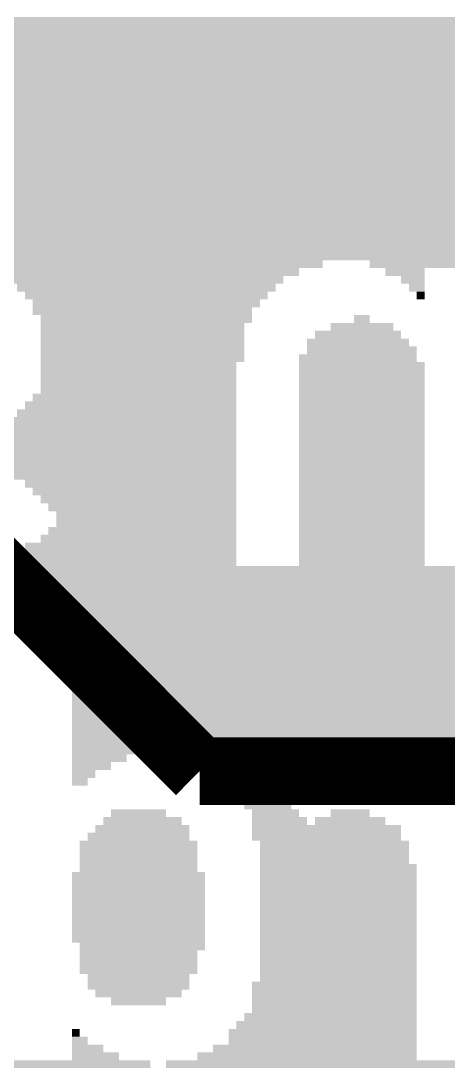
# Model space of a CAD drawing. Extents: x -3564 to 3564, y -2067 to 2176.
# Drawn here: x -23.5 to 39.7, y -1933.9 to -1779.1 of the extents above; entities that cross this region are included whole.
import ezdxf

# ---------------------------------------------------------------- set-up
doc = ezdxf.new("R2010")
doc.units = 0
doc.layers.add('COPPER_TOP', color=3, linetype='CONTINUOUS')
doc.layers.add('SILKSCREEN_BOTTOM', color=6, linetype='CONTINUOUS')

msp = doc.modelspace()

# ---------------------------------------------------------------- hatches: boundary and pattern name
at = {"layer": 'SILKSCREEN_BOTTOM'}
for points in [[(180, -1779.642913), (-261.850039, -1779.642913), (-261.850039, -1778.481417), (180, -1778.48315)], [(180, -1780.802598), (-261.850039, -1780.802598), (-261.850039, -1779.641142), (180, -1779.642874)], [(180, -1781.962323), (-261.850039, -1781.962323), (-261.850039, -1780.800866), (180, -1780.802559)], [(180, -1783.122047), (-261.850039, -1783.122047), (-261.850039, -1781.960591), (180, -1781.962283)], [(180, -1784.281732), (-261.850039, -1784.281732), (-261.850039, -1783.120315), (180, -1783.122008)], [(180, -1785.441457), (-261.850039, -1785.441457), (-261.850039, -1784.280039), (180, -1784.281693)], [(180, -1786.601181), (-261.850039, -1786.601181), (-261.850039, -1785.439764), (180, -1785.441417)], [(180, -1787.760866), (-261.850039, -1787.760866), (-261.850039, -1786.599488), (180, -1786.601142)], [(180, -1788.920591), (-261.850039, -1788.920591), (-261.850039, -1787.759213), (180, -1787.760827)], [(180, -1790.080315), (-261.850039, -1790.080315), (-261.850039, -1788.918937), (180, -1788.920551)], [(180, -1791.24), (-261.850039, -1791.24), (-261.850039, -1790.078661), (180, -1790.080276)], [(180, -1792.399724), (-261.850039, -1792.399724), (-261.850039, -1791.238386), (180, -1791.239961)], [(180, -1793.559449), (-261.850039, -1793.559449), (-261.850039, -1792.39811), (180, -1792.399685)], [(180, -1794.719134), (-261.850039, -1794.719134), (-261.850039, -1793.557835), (180, -1793.559409)], [(180, -1795.878858), (-261.850039, -1795.878858), (-261.850039, -1794.717559), (180, -1794.719094)], [(180, -1797.038583), (-261.850039, -1797.038583), (-261.850039, -1795.877283), (180, -1795.878819)], [(180, -1798.198268), (-261.850039, -1798.198268), (-261.850039, -1797.037008), (180, -1797.038543)], [(180, -1799.357992), (-261.850039, -1799.357992), (-261.850039, -1798.196732), (180, -1798.198228)], [(180, -1800.517717), (-261.850039, -1800.517717), (-261.850039, -1799.356457), (180, -1799.357953)], [(180, -1801.677402), (-261.850039, -1801.677402), (-261.850039, -1800.516181), (180, -1800.517677)], [(180, -1802.837126), (-261.850039, -1802.837126), (-261.850039, -1801.675906), (180, -1801.677362)], [(180, -1803.99685), (-261.850039, -1803.99685), (-261.850039, -1802.83563), (180, -1802.837087)], [(180, -1805.156535), (-261.850039, -1805.156535), (-261.850039, -1803.995354), (180, -1803.996811)], [(180, -1806.31626), (-261.850039, -1806.31626), (-261.850039, -1805.155079), (180, -1805.156496)], [(180, -1807.475984), (-261.850039, -1807.475984), (-261.850039, -1806.314803), (180, -1806.31622)], [(180, -1808.635669), (-261.850039, -1808.635669), (-261.850039, -1807.474528), (180, -1807.475945)], [(180, -1809.795394), (-261.850039, -1809.795394), (-261.850039, -1808.634252), (180, -1808.63563)], [(180, -1810.955118), (-261.850039, -1810.955118), (-261.850039, -1809.793976), (180, -1809.795354)], [(180, -1812.114803), (-261.850039, -1812.114803), (-261.850039, -1810.953701), (180, -1810.955079)], [(180, -1813.274528), (-261.850039, -1813.274528), (-261.850039, -1812.113425), (180, -1812.114764)], [(180, -1814.434252), (-261.850039, -1814.434252), (-261.850039, -1813.27315), (180, -1813.274488)], [(21.119528, -1815.593937), (-33.38689, -1815.593937), (-33.38689, -1814.432874), (21.119528, -1814.434213)], [(67.507992, -1815.593937), (28.077795, -1815.593937), (28.077795, -1814.432874), (67.507992, -1814.434213)], [(17.640394, -1816.753661), (-28.748031, -1816.753661), (-28.748031, -1815.592598), (17.640394, -1815.593898)], [(36.195787, -1816.753661), (30.397205, -1816.753661), (30.397205, -1815.592598), (36.195787, -1815.593898)], [(15.320945, -1817.913386), (-26.428622, -1817.913386), (-26.428622, -1816.752323), (15.320945, -1816.753622)], [(36.195787, -1817.913386), (32.716654, -1817.913386), (32.716654, -1816.752323), (36.195787, -1816.753622)], [(14.16126, -1819.073071), (-24.109173, -1819.073071), (-24.109173, -1817.912047), (14.16126, -1817.913346)], [(13.001535, -1820.232795), (-22.949488, -1820.232795), (-22.949488, -1819.071772), (13.001535, -1819.073031)], [(36.195787, -1819.073071), (33.876339, -1819.073071), (33.876339, -1817.912047), (36.195787, -1817.913346)], [(36.195787, -1820.232795), (35.036063, -1820.232795), (35.036063, -1819.071772), (36.195787, -1819.073031)], [(11.841811, -1821.39252), (-21.789764, -1821.39252), (-21.789764, -1820.231496), (11.841811, -1820.232756)], [(10.682126, -1822.552205), (-21.789764, -1822.552205), (-21.789764, -1821.39122), (10.682126, -1821.39248)], [(10.682126, -1823.711929), (-20.630039, -1823.711929), (-20.630039, -1822.550945), (10.682126, -1822.552165)], [(9.522402, -1824.871654), (-20.630039, -1824.871654), (-20.630039, -1823.710669), (9.522402, -1823.71189)], [(31.556929, -1824.871654), (22.279213, -1824.871654), (22.279213, -1823.710669), (31.556929, -1823.71189)], [(28.077795, -1823.711929), (25.758346, -1823.711929), (25.758346, -1822.550945), (28.077795, -1822.552165)], [(9.522402, -1826.031339), (-20.630039, -1826.031339), (-20.630039, -1824.870394), (9.522402, -1824.871614)], [(32.716654, -1826.031339), (19.959803, -1826.031339), (19.959803, -1824.870394), (32.716654, -1824.871614)], [(9.522402, -1827.191063), (-20.630039, -1827.191063), (-20.630039, -1826.030118), (9.522402, -1826.031299)], [(33.876339, -1827.191063), (18.800079, -1827.191063), (18.800079, -1826.030118), (33.876339, -1826.031299)], [(9.522402, -1828.350787), (-20.630039, -1828.350787), (-20.630039, -1827.189843), (9.522402, -1827.191024)], [(9.522402, -1829.510472), (-20.630039, -1829.510472), (-20.630039, -1828.349567), (9.522402, -1828.350748)], [(35.036063, -1829.510472), (17.640394, -1829.510472), (17.640394, -1828.349567), (35.036063, -1828.350748)], [(35.036063, -1828.350787), (18.800079, -1828.350787), (18.800079, -1827.189843), (35.036063, -1827.191024)], [(8.362677, -1830.670197), (-20.630039, -1830.670197), (-20.630039, -1829.509291), (8.362677, -1829.510433)], [(36.195787, -1830.670197), (17.640394, -1830.670197), (17.640394, -1829.509291), (36.195787, -1829.510433)], [(8.362677, -1831.829921), (-20.630039, -1831.829921), (-20.630039, -1830.669016), (8.362677, -1830.670157)], [(36.195787, -1831.829921), (17.640394, -1831.829921), (17.640394, -1830.669016), (36.195787, -1830.670157)], [(8.362677, -1832.989606), (-20.630039, -1832.989606), (-20.630039, -1831.82874), (8.362677, -1831.829882)], [(8.362677, -1834.149331), (-20.630039, -1834.149331), (-20.630039, -1832.988465), (8.362677, -1832.989567)], [(36.195787, -1832.989606), (17.640394, -1832.989606), (17.640394, -1831.82874), (36.195787, -1831.829882)], [(36.195787, -1834.149331), (17.640394, -1834.149331), (17.640394, -1832.988465), (36.195787, -1832.989567)], [(8.362677, -1835.309055), (-21.789764, -1835.309055), (-21.789764, -1834.148189), (8.362677, -1834.149291)], [(36.195787, -1835.309055), (17.640394, -1835.309055), (17.640394, -1834.148189), (36.195787, -1834.149291)], [(8.362677, -1836.46874), (-22.949488, -1836.46874), (-22.949488, -1835.307913), (8.362677, -1835.309016)], [(36.195787, -1836.46874), (17.640394, -1836.46874), (17.640394, -1835.307913), (36.195787, -1835.309016)], [(8.362677, -1838.788189), (-25.268898, -1838.788189), (-25.268898, -1837.627362), (8.362677, -1837.628425)], [(8.362677, -1837.628465), (-24.109173, -1837.628465), (-24.109173, -1836.467638), (8.362677, -1836.468701)], [(36.195787, -1837.628465), (17.640394, -1837.628465), (17.640394, -1836.467638), (36.195787, -1836.468701)], [(36.195787, -1838.788189), (17.640394, -1838.788189), (17.640394, -1837.627362), (36.195787, -1837.628425)], [(8.362677, -1839.947874), (-27.588307, -1839.947874), (-27.588307, -1838.787087), (8.362677, -1838.78815)], [(36.195787, -1839.947874), (17.640394, -1839.947874), (17.640394, -1838.787087), (36.195787, -1838.78815)], [(8.362677, -1841.107598), (-31.067441, -1841.107598), (-31.067441, -1839.946811), (8.362677, -1839.947835)], [(36.195787, -1841.107598), (17.640394, -1841.107598), (17.640394, -1839.946811), (36.195787, -1839.947835)], [(8.362677, -1843.427008), (-44.983976, -1843.427008), (-44.983976, -1842.26626), (8.362677, -1842.267283)], [(8.362677, -1842.267323), (-41.504843, -1842.267323), (-41.504843, -1841.106535), (8.362677, -1841.107559)], [(36.195787, -1842.267323), (17.640394, -1842.267323), (17.640394, -1841.106535), (36.195787, -1841.107559)], [(36.195787, -1843.427008), (17.640394, -1843.427008), (17.640394, -1842.26626), (36.195787, -1842.267283)], [(8.362677, -1844.586732), (-46.143701, -1844.586732), (-46.143701, -1843.425984), (8.362677, -1843.426969)], [(36.195787, -1844.586732), (17.640394, -1844.586732), (17.640394, -1843.425984), (36.195787, -1843.426969)], [(8.362677, -1845.746457), (-47.303425, -1845.746457), (-47.303425, -1844.585709), (8.362677, -1844.586693)], [(36.195787, -1845.746457), (17.640394, -1845.746457), (17.640394, -1844.585709), (36.195787, -1844.586693)], [(8.362677, -1846.906142), (-47.303425, -1846.906142), (-47.303425, -1845.745433), (8.362677, -1845.746417)], [(8.362677, -1848.065866), (-22.949488, -1848.065866), (-22.949488, -1846.905157), (8.362677, -1846.906102)], [(36.195787, -1846.906142), (17.640394, -1846.906142), (17.640394, -1845.745433), (36.195787, -1845.746417)], [(36.195787, -1848.065866), (17.640394, -1848.065866), (17.640394, -1846.905157), (36.195787, -1846.906102)], [(8.362677, -1849.225591), (-21.789764, -1849.225591), (-21.789764, -1848.064882), (8.362677, -1848.065827)], [(36.195787, -1849.225591), (17.640394, -1849.225591), (17.640394, -1848.064882), (36.195787, -1848.065827)], [(8.362677, -1850.385276), (-20.630039, -1850.385276), (-20.630039, -1849.224606), (8.362677, -1849.225551)], [(36.195787, -1850.385276), (17.640394, -1850.385276), (17.640394, -1849.224606), (36.195787, -1849.225551)], [(8.362677, -1851.545), (-19.470354, -1851.545), (-19.470354, -1850.384331), (8.362677, -1850.385236)], [(8.362677, -1852.704724), (-18.31063, -1852.704724), (-18.31063, -1851.544055), (8.362677, -1851.544961)], [(36.195787, -1851.545), (17.640394, -1851.545), (17.640394, -1850.384331), (36.195787, -1850.385236)], [(36.195787, -1852.704724), (17.640394, -1852.704724), (17.640394, -1851.544055), (36.195787, -1851.544961)], [(8.362677, -1853.864409), (-18.31063, -1853.864409), (-18.31063, -1852.70378), (8.362677, -1852.704685)], [(36.195787, -1853.864409), (17.640394, -1853.864409), (17.640394, -1852.70378), (36.195787, -1852.704685)], [(8.362677, -1855.024134), (-19.470354, -1855.024134), (-19.470354, -1853.863504), (8.362677, -1853.86437)], [(36.195787, -1855.024134), (17.640394, -1855.024134), (17.640394, -1853.863504), (36.195787, -1853.86437)], [(8.362677, -1857.343543), (-22.949488, -1857.343543), (-22.949488, -1856.182953), (8.362677, -1856.183819)], [(8.362677, -1856.183858), (-20.630039, -1856.183858), (-20.630039, -1855.023228), (8.362677, -1855.024094)], [(36.195787, -1856.183858), (17.640394, -1856.183858), (17.640394, -1855.023228), (36.195787, -1855.024094)], [(36.195787, -1857.343543), (17.640394, -1857.343543), (17.640394, -1856.182953), (36.195787, -1856.183819)], [(8.362677, -1858.503268), (-25.268898, -1858.503268), (-25.268898, -1857.342677), (8.362677, -1857.343504)], [(36.195787, -1858.503268), (17.640394, -1858.503268), (17.640394, -1857.342677), (36.195787, -1857.343504)], [(8.362677, -1859.662992), (-27.588307, -1859.662992), (-27.588307, -1858.502402), (8.362677, -1858.503228)], [(36.195787, -1859.662992), (17.640394, -1859.662992), (17.640394, -1858.502402), (36.195787, -1858.503228)], [(125.493543, -1861.982402), (-261.850039, -1861.982402), (-261.850039, -1860.82185), (125.493543, -1860.822638)], [(65.188543, -1860.822677), (-31.067441, -1860.822677), (-31.067441, -1859.662126), (65.188543, -1859.662953)], [(125.493543, -1863.142126), (-261.850039, -1863.142126), (-261.850039, -1861.981575), (125.493543, -1861.982362)], [(125.493543, -1864.301811), (-261.850039, -1864.301811), (-261.850039, -1863.141299), (125.493543, -1863.142087)], [(125.493543, -1865.461535), (-261.850039, -1865.461535), (-261.850039, -1864.301024), (125.493543, -1864.301772)], [(125.493543, -1866.62126), (-261.850039, -1866.62126), (-261.850039, -1865.460748), (125.493543, -1865.461496)], [(125.493543, -1867.780945), (-261.850039, -1867.780945), (-261.850039, -1866.620472), (125.493543, -1866.62122)], [(125.493543, -1868.940669), (-261.850039, -1868.940669), (-261.850039, -1867.780197), (125.493543, -1867.780906)], [(125.493543, -1870.100394), (-15.99122, -1870.100394), (-15.99122, -1868.939921), (125.493543, -1868.94063)], [(125.493543, -1871.260079), (-15.99122, -1871.260079), (-15.99122, -1870.099646), (125.493543, -1870.100354)], [(125.493543, -1872.419803), (-15.99122, -1872.419803), (-15.99122, -1871.25937), (125.493543, -1871.260039)], [(125.493543, -1873.579528), (-15.99122, -1873.579528), (-15.99122, -1872.419094), (125.493543, -1872.419764)], [(125.493543, -1874.739213), (-15.99122, -1874.739213), (-15.99122, -1873.578819), (125.493543, -1873.579488)], [(125.493543, -1875.898937), (-15.99122, -1875.898937), (-15.99122, -1874.738543), (125.493543, -1874.739173)], [(125.493543, -1877.058661), (-15.99122, -1877.058661), (-15.99122, -1875.898268), (125.493543, -1875.898898)], [(125.493543, -1878.218346), (-15.99122, -1878.218346), (-15.99122, -1877.057992), (125.493543, -1877.058622)], [(125.493543, -1879.378071), (-15.99122, -1879.378071), (-15.99122, -1878.217717), (125.493543, -1878.218307)], [(125.493543, -1880.537795), (-15.99122, -1880.537795), (-15.99122, -1879.377441), (125.493543, -1879.378031)], [(125.493543, -1881.69748), (-15.99122, -1881.69748), (-15.99122, -1880.537165), (125.493543, -1880.537756)], [(125.493543, -1882.857205), (-15.99122, -1882.857205), (-15.99122, -1881.69689), (125.493543, -1881.697441)], [(125.493543, -1884.016929), (-15.99122, -1884.016929), (-15.99122, -1882.856614), (125.493543, -1882.857165)], [(125.493543, -1885.176614), (-15.99122, -1885.176614), (-15.99122, -1884.016339), (125.493543, -1884.01689)], [(125.493543, -1886.336339), (-15.99122, -1886.336339), (-15.99122, -1885.176063), (125.493543, -1885.176575)], [(125.493543, -1887.496063), (-15.99122, -1887.496063), (-15.99122, -1886.335787), (125.493543, -1886.336299)], [(-7.873228, -1888.655748), (-15.99122, -1888.655748), (-15.99122, -1887.495512), (-7.873228, -1887.496024)], [(-10.192638, -1889.815472), (-15.99122, -1889.815472), (-15.99122, -1888.655236), (-10.192638, -1888.655709)], [(17.640394, -1888.655748), (1.404409, -1888.655748), (1.404409, -1887.495512), (17.640394, -1887.496024)], [(15.320945, -1889.815472), (4.883543, -1889.815472), (4.883543, -1888.655236), (15.320945, -1888.655709)], [(35.036063, -1888.655748), (26.918071, -1888.655748), (26.918071, -1887.495512), (35.036063, -1887.496024)], [(35.036063, -1889.815472), (30.397205, -1889.815472), (30.397205, -1888.655236), (35.036063, -1888.655709)], [(-12.512087, -1890.975197), (-15.99122, -1890.975197), (-15.99122, -1889.814961), (-12.512087, -1889.815433)], [(13.001535, -1890.975197), (6.043268, -1890.975197), (6.043268, -1889.814961), (13.001535, -1889.815433)], [(35.036063, -1890.975197), (31.556929, -1890.975197), (31.556929, -1889.814961), (35.036063, -1889.815433)], [(-13.671772, -1892.134882), (-15.99122, -1892.134882), (-15.99122, -1890.974685), (-13.671772, -1890.975157)], [(14.16126, -1892.134882), (7.202992, -1892.134882), (7.202992, -1890.974685), (14.16126, -1890.975157)], [(35.036063, -1892.134882), (32.716654, -1892.134882), (32.716654, -1890.974685), (35.036063, -1890.975157)], [(15.320945, -1893.294606), (8.362677, -1893.294606), (8.362677, -1892.134409), (15.320945, -1892.134843)], [(16.480669, -1894.454331), (9.522402, -1894.454331), (9.522402, -1893.294134), (16.480669, -1893.294567)], [(16.480669, -1895.614016), (9.522402, -1895.614016), (9.522402, -1894.453858), (16.480669, -1894.454291)], [(-2.074685, -1896.77374), (-10.192638, -1896.77374), (-10.192638, -1895.613583), (-2.074685, -1895.613976)], [(17.640394, -1896.77374), (10.682126, -1896.77374), (10.682126, -1895.613583), (17.640394, -1895.613976)], [(28.077795, -1896.77374), (22.279213, -1896.77374), (22.279213, -1895.613583), (28.077795, -1895.613976)], [(1.404409, -1899.09315), (-12.512087, -1899.09315), (-12.512087, -1897.933031), (1.404409, -1897.933425)], [(0.244724, -1897.933465), (-11.352362, -1897.933465), (-11.352362, -1896.773307), (0.244724, -1896.773701)], [(18.800079, -1897.933465), (10.682126, -1897.933465), (10.682126, -1896.773307), (18.800079, -1896.773701)], [(32.716654, -1899.09315), (10.682126, -1899.09315), (10.682126, -1897.933031), (32.716654, -1897.933425)], [(30.397205, -1897.933465), (19.959803, -1897.933465), (19.959803, -1896.773307), (30.397205, -1896.773701)], [(1.404409, -1900.252874), (-13.671772, -1900.252874), (-13.671772, -1899.092756), (1.404409, -1899.09311)], [(32.716654, -1900.252874), (10.682126, -1900.252874), (10.682126, -1899.092756), (32.716654, -1899.09311)], [(2.564134, -1901.412598), (-14.831496, -1901.412598), (-14.831496, -1900.25248), (2.564134, -1900.252835)], [(33.876339, -1901.412598), (11.841811, -1901.412598), (11.841811, -1900.25248), (33.876339, -1900.252835)], [(2.564134, -1902.572283), (-14.831496, -1902.572283), (-14.831496, -1901.412205), (2.564134, -1901.412559)], [(2.564134, -1903.732008), (-14.831496, -1903.732008), (-14.831496, -1902.571929), (2.564134, -1902.572244)], [(33.876339, -1902.572283), (11.841811, -1902.572283), (11.841811, -1901.412205), (33.876339, -1901.412559)], [(33.876339, -1903.732008), (11.841811, -1903.732008), (11.841811, -1902.571929), (33.876339, -1902.572244)], [(2.564134, -1904.891732), (-14.831496, -1904.891732), (-14.831496, -1903.731654), (2.564134, -1903.731969)], [(35.036063, -1904.891732), (11.841811, -1904.891732), (11.841811, -1903.731654), (35.036063, -1903.731969)], [(3.723858, -1906.051417), (-15.99122, -1906.051417), (-15.99122, -1904.891378), (3.723858, -1904.891693)], [(35.036063, -1906.051417), (11.841811, -1906.051417), (11.841811, -1904.891378), (35.036063, -1904.891693)], [(3.723858, -1907.211142), (-15.99122, -1907.211142), (-15.99122, -1906.051102), (3.723858, -1906.051378)], [(3.723858, -1908.370866), (-15.99122, -1908.370866), (-15.99122, -1907.210827), (3.723858, -1907.211102)], [(35.036063, -1907.211142), (11.841811, -1907.211142), (11.841811, -1906.051102), (35.036063, -1906.051378)], [(35.036063, -1908.370866), (11.841811, -1908.370866), (11.841811, -1907.210827), (35.036063, -1907.211102)], [(3.723858, -1909.530551), (-15.99122, -1909.530551), (-15.99122, -1908.370551), (3.723858, -1908.370827)], [(35.036063, -1909.530551), (11.841811, -1909.530551), (11.841811, -1908.370551), (35.036063, -1908.370827)], [(3.723858, -1910.690276), (-15.99122, -1910.690276), (-15.99122, -1909.530276), (3.723858, -1909.530512)], [(35.036063, -1910.690276), (11.841811, -1910.690276), (11.841811, -1909.530276), (35.036063, -1909.530512)], [(3.723858, -1911.85), (-15.99122, -1911.85), (-15.99122, -1910.69), (3.723858, -1910.690236)], [(3.723858, -1913.009685), (-15.99122, -1913.009685), (-15.99122, -1911.849724), (3.723858, -1911.849961)], [(35.036063, -1911.85), (11.841811, -1911.85), (11.841811, -1910.69), (35.036063, -1910.690236)], [(35.036063, -1913.009685), (11.841811, -1913.009685), (11.841811, -1911.849724), (35.036063, -1911.849961)], [(3.723858, -1914.169409), (-15.99122, -1914.169409), (-15.99122, -1913.009449), (3.723858, -1913.009646)], [(35.036063, -1914.169409), (11.841811, -1914.169409), (11.841811, -1913.009449), (35.036063, -1913.009646)], [(3.723858, -1915.329134), (-15.99122, -1915.329134), (-15.99122, -1914.169173), (3.723858, -1914.16937)], [(35.036063, -1915.329134), (11.841811, -1915.329134), (11.841811, -1914.169173), (35.036063, -1914.16937)], [(3.723858, -1916.488819), (-14.831496, -1916.488819), (-14.831496, -1915.328898), (3.723858, -1915.329094)], [(2.564134, -1917.648543), (-14.831496, -1917.648543), (-14.831496, -1916.488622), (2.564134, -1916.48878)], [(35.036063, -1916.488819), (11.841811, -1916.488819), (11.841811, -1915.328898), (35.036063, -1915.329094)], [(35.036063, -1917.648543), (11.841811, -1917.648543), (11.841811, -1916.488622), (35.036063, -1916.48878)], [(2.564134, -1918.808268), (-14.831496, -1918.808268), (-14.831496, -1917.648346), (2.564134, -1917.648504)], [(35.036063, -1918.808268), (11.841811, -1918.808268), (11.841811, -1917.648346), (35.036063, -1917.648504)], [(2.564134, -1919.967953), (-14.831496, -1919.967953), (-14.831496, -1918.808071), (2.564134, -1918.808228)], [(35.036063, -1919.967953), (11.841811, -1919.967953), (11.841811, -1918.808071), (35.036063, -1918.808228)], [(1.404409, -1921.127677), (-13.671772, -1921.127677), (-13.671772, -1919.967795), (1.404409, -1919.967913)], [(1.404409, -1922.287402), (-13.671772, -1922.287402), (-13.671772, -1921.12752), (1.404409, -1921.127638)], [(35.036063, -1922.287402), (10.682126, -1922.287402), (10.682126, -1921.12752), (35.036063, -1921.127638)], [(35.036063, -1921.127677), (11.841811, -1921.127677), (11.841811, -1919.967795), (35.036063, -1919.967913)], [(0.244724, -1923.447087), (-12.512087, -1923.447087), (-12.512087, -1922.287244), (0.244724, -1922.287362)], [(35.036063, -1923.447087), (10.682126, -1923.447087), (10.682126, -1922.287244), (35.036063, -1922.287362)], [(-2.074685, -1924.606811), (-10.192638, -1924.606811), (-10.192638, -1923.446969), (-2.074685, -1923.447047)], [(35.036063, -1924.606811), (10.682126, -1924.606811), (10.682126, -1923.446969), (35.036063, -1923.447047)], [(35.036063, -1926.92622), (9.522402, -1926.92622), (9.522402, -1925.766417), (35.036063, -1925.766496)], [(35.036063, -1925.766535), (10.682126, -1925.766535), (10.682126, -1924.606693), (35.036063, -1924.606772)], [(35.036063, -1928.085945), (8.362677, -1928.085945), (8.362677, -1926.926142), (35.036063, -1926.926181)], [(-14.831496, -1929.245669), (-15.99122, -1929.245669), (-15.99122, -1928.085866), (-14.831496, -1928.085906)], [(35.036063, -1929.245669), (7.202992, -1929.245669), (7.202992, -1928.085866), (35.036063, -1928.085906)], [(-13.671772, -1930.405354), (-15.99122, -1930.405354), (-15.99122, -1929.245591), (-13.671772, -1929.24563)], [(-11.352362, -1931.565079), (-15.99122, -1931.565079), (-15.99122, -1930.405315), (-11.352362, -1930.405315)], [(35.036063, -1931.565079), (4.883543, -1931.565079), (4.883543, -1930.405315), (35.036063, -1930.405315)], [(35.036063, -1930.405354), (7.202992, -1930.405354), (7.202992, -1929.245591), (35.036063, -1929.24563)], [(-9.032953, -1932.724803), (-15.99122, -1932.724803), (-15.99122, -1931.565039), (-9.032953, -1931.565039)], [(35.036063, -1932.724803), (2.564134, -1932.724803), (2.564134, -1931.565039), (35.036063, -1931.565039)], [(-4.394094, -1933.884528), (-109.927835, -1933.884528), (-109.927835, -1932.724764), (-4.394094, -1932.724764)], [(72.146811, -1933.884528), (-2.074685, -1933.884528), (-2.074685, -1932.724764), (72.146811, -1932.724764)]]:
    msp.add_hatch(color=6, dxfattribs=at).paths.add_polyline_path(points)

# ---------------------------------------------------------------- linework, layer by layer
at = {"layer": 'COPPER_TOP', "color": 3, "const_width": 10}
for points in [[(2.92874, -1890), (-230, -1657.07126)], [(2474, -1890), (2.92874, -1890)]]:
    msp.add_lwpolyline(points, dxfattribs=at)

doc.saveas('drawing.dxf')
